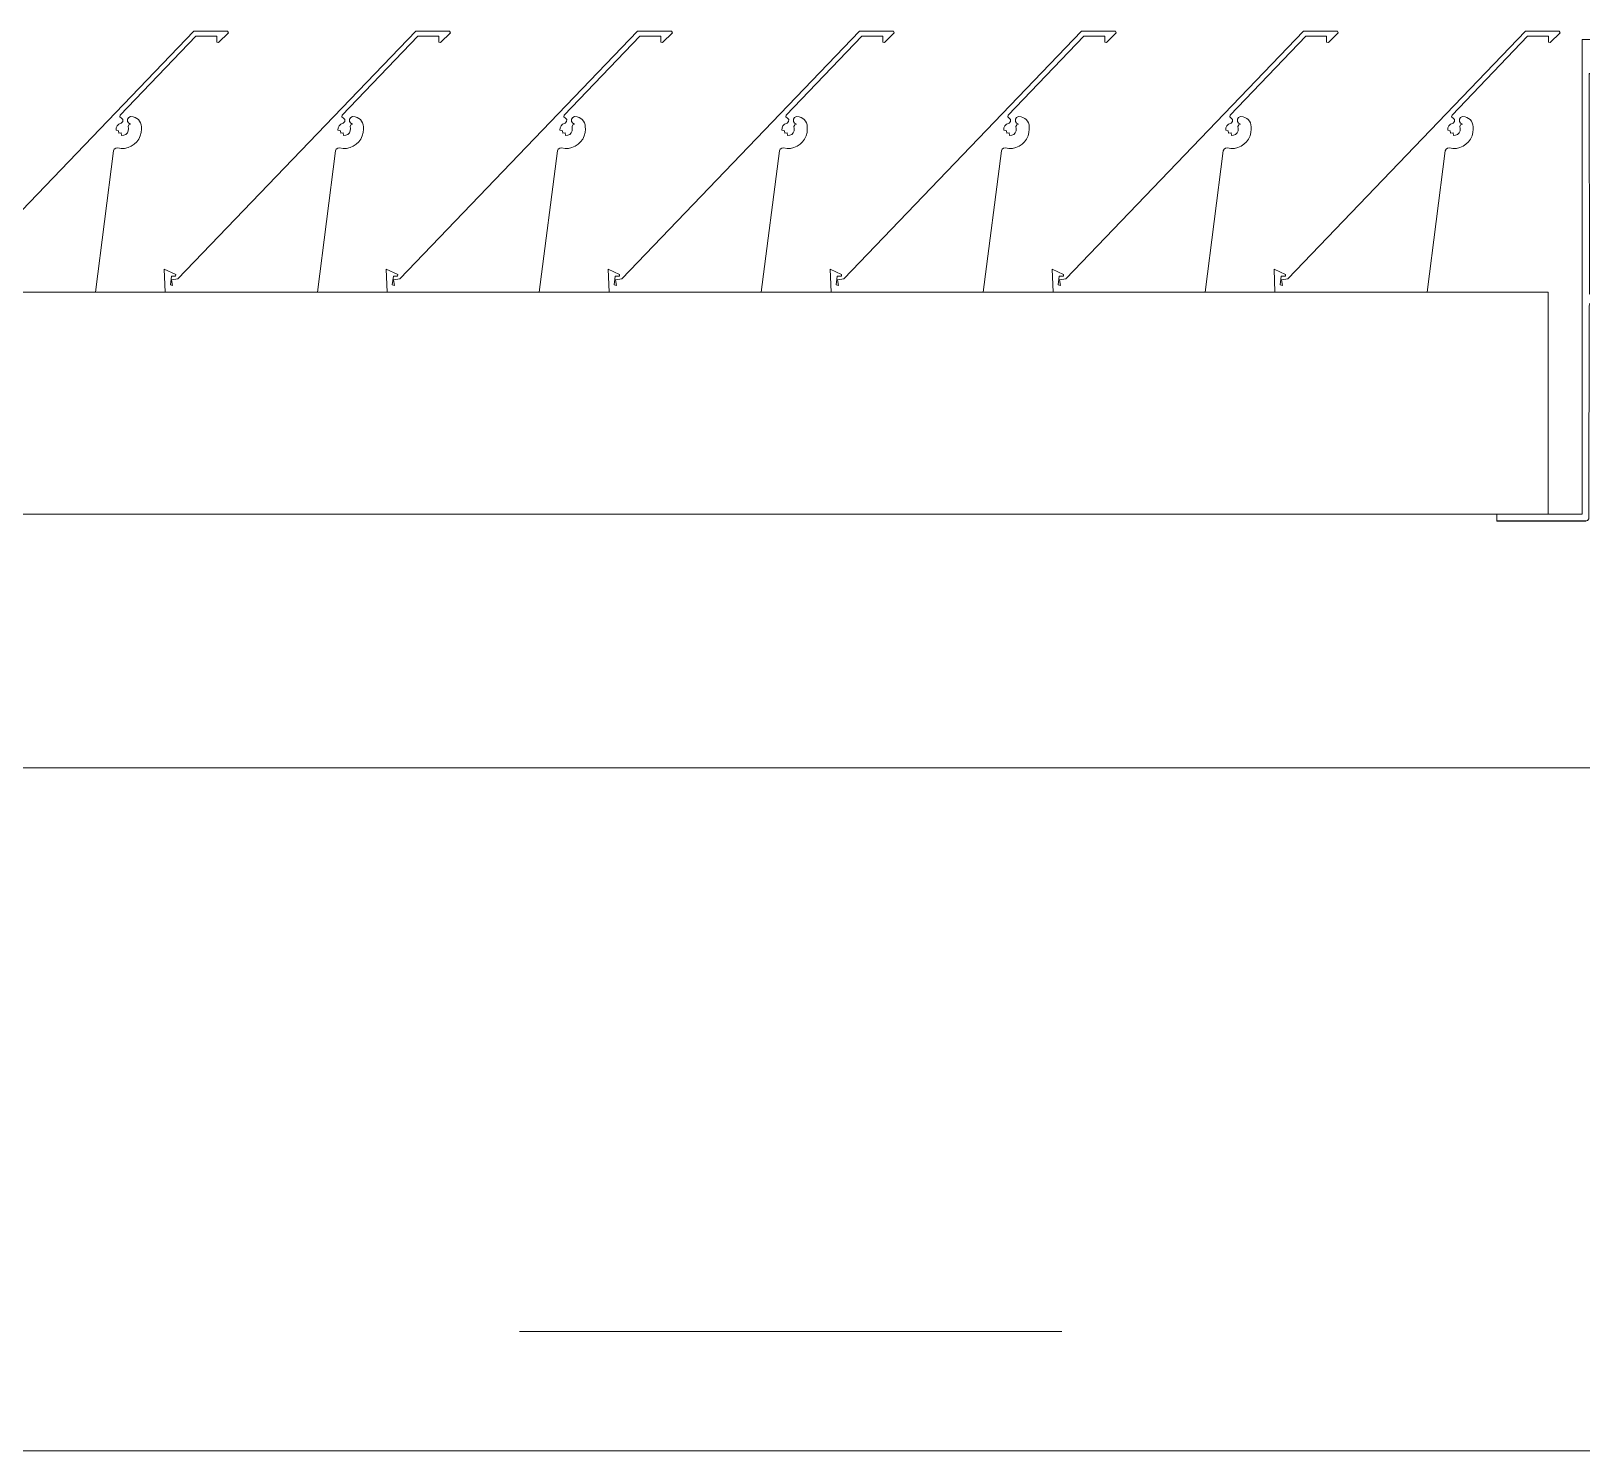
# Model space of a CAD drawing. Header units: millimetres. Extents: x -220592 to 404889, y -217665 to 38245.
# Drawn here: x 7752.431 to 7756.973, y -47853.565 to -47849.407 of the extents above; entities that cross this region are included whole.
import ezdxf

# ---------------------------------------------------------------- set-up
doc = ezdxf.new("R2010")
doc.units = ezdxf.units.MM
doc.linetypes.add('XKITLINE00', pattern=[0])
doc.layers.add('Part', color=7, linetype='Continuous', lineweight=0)
doc.layers.add('S-GRID', color=7, linetype='Continuous', lineweight=0)

# ---------------------------------------------------------------- blocks, each defined once
blk = doc.blocks.new('*A14964')
at = {"layer": 'Part', "color": 7, "linetype": 'XKITLINE00', "lineweight": 0}
for p, q in [((19.421759, 360.782587), (19.327932, 360.783332)), ((19.327932, 360.783332), (19.328175, 359.393332)), ((19.426248, 360.778904), (19.421759, 360.782587)), ((19.427934, 360.773349), (19.426248, 360.778904)), ((19.427187, 360.689522), (19.427934, 360.773349)), ((20.228694, 360.777316), (20.227948, 360.693489)), ((20.232377, 360.781804), (20.228694, 360.777316)), ((20.237932, 360.78349), (20.232377, 360.781804)), ((20.327932, 360.783506), (20.237932, 360.78349)), ((20.328175, 359.393506), (20.327932, 360.783506)), ((19.34795, 360.683335), (19.41795, 360.683347)), ((19.348823, 360.039508), (19.34795, 360.683335)), ((19.41795, 360.683347), (19.423505, 360.685034)), ((19.423505, 360.685034), (19.427187, 360.689522)), ((20.227948, 360.693489), (20.229634, 360.687933)), ((20.229634, 360.687933), (20.234123, 360.684251)), ((20.234123, 360.684251), (20.30795, 360.683503)), ((20.30795, 360.683503), (20.308061, 360.043503)), ((19.347416, 359.379508), (19.348068, 360.003335)), ((19.348068, 360.003335), (19.349753, 360.008891)), ((19.352507, 360.035021), (19.348823, 360.039508)), ((19.349753, 360.008891), (19.35424, 360.012575)), ((19.358063, 360.033337), (19.352507, 360.035021)), ((19.35424, 360.012575), (19.358067, 360.013337)), ((20.30189, 360.034263), (19.358063, 360.033337)), ((19.358067, 360.013337), (20.298067, 360.013501)), ((20.298067, 360.013501), (20.303623, 360.011817)), ((20.306377, 360.037947), (20.30189, 360.034263)), ((20.303623, 360.011817), (20.307306, 360.007329)), ((20.308061, 360.043503), (20.306377, 360.037947)), ((20.307306, 360.007329), (20.308177, 359.383503)), ((19.328175, 359.393332), (19.078175, 359.393288)), ((19.078175, 359.393288), (19.078178, 359.373288)), ((19.078178, 359.373288), (19.338178, 359.373333)), ((19.338178, 359.373333), (19.343734, 359.37502)), ((19.343734, 359.37502), (19.347416, 359.379508)), ((20.308177, 359.383503), (20.309863, 359.377947)), ((20.309863, 359.377947), (20.314351, 359.374265)), ((20.314351, 359.374265), (20.578178, 359.37355)), ((20.578175, 359.39355), (20.328175, 359.393506)), ((20.578178, 359.37355), (20.578175, 359.39355))]:
    blk.add_line(p, q, dxfattribs=at)
blk = doc.blocks.new('*A14995')
at = {"layer": 'Part', "color": 7, "linetype": 'XKITLINE00', "lineweight": 0}
for p, q in [((8.704217, 358.65), (39.399959, 358.65)), ((8.704217, 356.65), (90.53, 356.65))]:
    blk.add_line(p, q, dxfattribs=at)
blk = doc.blocks.new('*A15016')
at = {"layer": 'Part', "color": 7, "linetype": 'XKITLINE00', "lineweight": 0}
for p, q in [((19.32807, 359.393332), (19.327827, 360.782829)), ((20.22859, 360.776813), (20.227843, 360.692986)), ((19.34795, 360.682832), (19.417845, 360.682845)), ((19.417845, 360.682845), (19.4234, 360.684531)), ((19.4234, 360.684531), (19.427082, 360.689019)), ((19.427082, 360.689019), (19.427086, 360.689398)), ((20.227843, 360.692986), (20.229529, 360.687431)), ((20.229529, 360.687431), (20.234018, 360.683748)), ((20.234018, 360.683748), (20.307845, 360.683)), ((20.307845, 360.683), (20.307956, 360.043156)), ((19.349648, 360.008388), (19.354135, 360.012072)), ((19.354135, 360.012072), (19.357962, 360.012834)), ((19.357962, 360.012834), (20.297962, 360.012998)), ((20.297962, 360.012998), (20.303518, 360.011314)), ((20.303518, 360.011314), (20.307202, 360.006827)), ((20.307202, 360.006827), (20.308072, 359.383)), ((19.07807, 359.392785), (19.078073, 359.372785)), ((19.078073, 359.372785), (19.338073, 359.372831)), ((19.338073, 359.372831), (19.343629, 359.374517)), ((19.343629, 359.374517), (19.347311, 359.379006)), ((19.347311, 359.379006), (19.347312, 359.379381)), ((20.308072, 359.383), (20.309758, 359.377445)), ((20.309758, 359.377445), (20.314246, 359.373762)), ((20.314246, 359.373762), (20.578073, 359.373047)), ((20.578073, 359.373047), (20.578073, 359.37355))]:
    blk.add_line(p, q, dxfattribs=at)
blk = doc.blocks.new('*A15017')
at = {"layer": 'Part', "color": 7, "linetype": 'XKITLINE00', "lineweight": 0}
for p, q in [((18.465416, 360.082606), (19.161662, 360.807728)), ((19.168029, 360.792693), (18.946626, 360.561677)), ((19.161662, 360.807728), (19.260813, 360.807175)), ((19.229375, 360.79235), (19.168029, 360.792693)), ((19.229472, 360.77493), (19.229375, 360.79235)), ((19.234393, 360.773845), (19.229472, 360.77493)), ((19.263281, 360.802494), (19.234393, 360.773845)), ((19.260813, 360.807175), (19.263281, 360.802494)), ((18.946626, 360.561677), (18.945534, 360.556518)), ((18.945534, 360.556518), (18.950161, 360.552863)), ((18.950161, 360.552863), (18.954015, 360.548399)), ((18.954015, 360.548399), (18.953809, 360.542505)), ((18.968195, 360.543148), (18.968207, 360.549226)), ((18.968207, 360.549226), (18.971444, 360.55437)), ((18.971444, 360.55437), (18.976918, 360.55701)), ((18.976918, 360.55701), (18.984688, 360.556514)), ((18.984688, 360.556514), (18.990184, 360.554779)), ((18.990184, 360.554779), (18.995247, 360.552025)), ((18.995247, 360.552025), (18.99969, 360.548353)), ((18.99969, 360.548353), (19.003348, 360.5439)), ((18.934502, 360.524465), (18.93408, 360.517793)), ((18.93408, 360.517793), (18.94147, 360.515471)), ((18.937292, 360.530541), (18.934502, 360.524465)), ((18.942078, 360.535208), (18.937292, 360.530541)), ((18.94147, 360.515471), (18.942414, 360.508306)), ((18.949652, 360.538322), (18.942078, 360.535208)), ((18.942414, 360.508306), (18.949474, 360.509475)), ((18.949474, 360.509475), (18.95058, 360.50177)), ((18.953809, 360.542505), (18.949652, 360.538322)), ((18.95058, 360.50177), (18.957064, 360.502339)), ((18.957064, 360.502339), (18.962938, 360.505141)), ((18.962938, 360.505141), (18.96746, 360.509823)), ((18.96746, 360.509823), (18.970058, 360.515791)), ((18.971413, 360.537992), (18.968195, 360.543148)), ((18.969497, 360.528209), (18.971904, 360.53302)), ((18.970402, 360.522291), (18.969497, 360.528209)), ((18.970058, 360.515791), (18.970402, 360.522291)), ((18.976885, 360.53505), (18.971413, 360.537992)), ((18.971904, 360.53302), (18.976885, 360.53505)), ((19.005133, 360.500688), (19.00076, 360.491425)), ((19.003348, 360.5439), (19.006088, 360.53883)), ((19.007756, 360.510589), (19.005133, 360.500688)), ((19.006088, 360.53883), (19.007807, 360.533329)), ((19.008541, 360.520802), (19.007756, 360.510589)), ((19.007807, 360.533329), (19.008443, 360.527601)), ((19.008443, 360.527601), (19.008541, 360.520802)), ((18.926782, 360.456812), (18.873778, 360.043004)), ((18.928972, 360.461887), (18.926782, 360.456812)), ((18.933524, 360.465024), (18.928972, 360.461887)), ((18.939046, 360.465263), (18.933524, 360.465024)), ((18.94918, 360.463777), (18.939046, 360.465263)), ((18.959416, 360.464152), (18.94918, 360.463777)), ((18.969415, 360.466375), (18.959416, 360.464152)), ((18.978845, 360.470373), (18.969415, 360.466375)), ((18.987395, 360.476013), (18.978845, 360.470373)), ((18.994782, 360.483109), (18.987395, 360.476013)), ((19.00076, 360.491425), (18.994782, 360.483109)), ((18.428074, 360.043004), (18.42546, 360.110499)), ((18.42546, 360.110499), (18.458947, 360.094964)), ((18.458947, 360.094964), (18.458535, 360.089841)), ((18.446344, 360.089712), (18.443204, 360.064729)), ((18.443204, 360.064729), (18.449777, 360.062693)), ((18.458535, 360.089841), (18.446344, 360.089712)), ((18.446873, 360.079709), (18.465416, 360.082606)), ((18.449777, 360.062693), (18.446873, 360.079709))]:
    blk.add_line(p, q, dxfattribs=at)
blk = doc.blocks.new('*A15018')
at = {"layer": 'Part', "color": 7, "linetype": 'XKITLINE00', "lineweight": 0}
for p, q in [((17.815416, 360.082606), (18.511662, 360.807728)), ((18.518029, 360.792693), (18.296626, 360.561677)), ((18.511662, 360.807728), (18.610813, 360.807175)), ((18.579375, 360.79235), (18.518029, 360.792693)), ((18.579472, 360.77493), (18.579375, 360.79235)), ((18.584393, 360.773845), (18.579472, 360.77493)), ((18.613281, 360.802494), (18.584393, 360.773845)), ((18.610813, 360.807175), (18.613281, 360.802494)), ((18.296626, 360.561677), (18.295534, 360.556518)), ((18.295534, 360.556518), (18.300161, 360.552863)), ((18.300161, 360.552863), (18.304015, 360.548399)), ((18.304015, 360.548399), (18.303809, 360.542505)), ((18.318195, 360.543148), (18.318207, 360.549226)), ((18.318207, 360.549226), (18.321444, 360.55437)), ((18.321444, 360.55437), (18.326918, 360.55701)), ((18.326918, 360.55701), (18.334688, 360.556514)), ((18.334688, 360.556514), (18.340184, 360.554779)), ((18.340184, 360.554779), (18.345247, 360.552025)), ((18.345247, 360.552025), (18.34969, 360.548353)), ((18.34969, 360.548353), (18.353348, 360.5439)), ((18.284502, 360.524465), (18.28408, 360.517793)), ((18.28408, 360.517793), (18.29147, 360.515471)), ((18.287292, 360.530541), (18.284502, 360.524465)), ((18.292078, 360.535208), (18.287292, 360.530541)), ((18.29147, 360.515471), (18.292414, 360.508306)), ((18.299652, 360.538322), (18.292078, 360.535208)), ((18.292414, 360.508306), (18.299474, 360.509475)), ((18.299474, 360.509475), (18.30058, 360.50177)), ((18.303809, 360.542505), (18.299652, 360.538322)), ((18.30058, 360.50177), (18.307064, 360.502339)), ((18.307064, 360.502339), (18.312938, 360.505141)), ((18.312938, 360.505141), (18.31746, 360.509823)), ((18.31746, 360.509823), (18.320058, 360.515791)), ((18.321413, 360.537992), (18.318195, 360.543148)), ((18.319497, 360.528209), (18.321904, 360.53302)), ((18.320402, 360.522291), (18.319497, 360.528209)), ((18.320058, 360.515791), (18.320402, 360.522291)), ((18.326885, 360.53505), (18.321413, 360.537992)), ((18.321904, 360.53302), (18.326885, 360.53505)), ((18.355133, 360.500688), (18.35076, 360.491425)), ((18.353348, 360.5439), (18.356088, 360.53883)), ((18.357756, 360.510589), (18.355133, 360.500688)), ((18.356088, 360.53883), (18.357807, 360.533329)), ((18.358541, 360.520802), (18.357756, 360.510589)), ((18.357807, 360.533329), (18.358443, 360.527601)), ((18.358443, 360.527601), (18.358541, 360.520802)), ((18.276782, 360.456812), (18.223778, 360.043004)), ((18.278972, 360.461887), (18.276782, 360.456812)), ((18.283524, 360.465024), (18.278972, 360.461887)), ((18.289046, 360.465263), (18.283524, 360.465024)), ((18.29918, 360.463777), (18.289046, 360.465263)), ((18.309416, 360.464152), (18.29918, 360.463777)), ((18.319415, 360.466375), (18.309416, 360.464152)), ((18.328845, 360.470373), (18.319415, 360.466375)), ((18.337395, 360.476013), (18.328845, 360.470373)), ((18.344782, 360.483109), (18.337395, 360.476013)), ((18.35076, 360.491425), (18.344782, 360.483109)), ((17.778074, 360.043004), (17.77546, 360.110499)), ((17.77546, 360.110499), (17.808947, 360.094964)), ((17.808947, 360.094964), (17.808535, 360.089841)), ((17.796344, 360.089712), (17.793204, 360.064729)), ((17.793204, 360.064729), (17.799777, 360.062693)), ((17.808535, 360.089841), (17.796344, 360.089712)), ((17.796873, 360.079709), (17.815416, 360.082606)), ((17.799777, 360.062693), (17.796873, 360.079709))]:
    blk.add_line(p, q, dxfattribs=at)
blk = doc.blocks.new('*A15019')
at = {"layer": 'Part', "color": 7, "linetype": 'XKITLINE00', "lineweight": 0}
for p, q in [((17.165416, 360.082606), (17.861662, 360.807728)), ((17.868029, 360.792693), (17.646626, 360.561677)), ((17.861662, 360.807728), (17.960813, 360.807175)), ((17.929375, 360.79235), (17.868029, 360.792693)), ((17.929472, 360.77493), (17.929375, 360.79235)), ((17.934393, 360.773845), (17.929472, 360.77493)), ((17.963281, 360.802494), (17.934393, 360.773845)), ((17.960813, 360.807175), (17.963281, 360.802494)), ((17.646626, 360.561677), (17.645534, 360.556518)), ((17.645534, 360.556518), (17.650161, 360.552863)), ((17.650161, 360.552863), (17.654015, 360.548399)), ((17.654015, 360.548399), (17.653809, 360.542505)), ((17.668195, 360.543148), (17.668207, 360.549226)), ((17.668207, 360.549226), (17.671444, 360.55437)), ((17.671444, 360.55437), (17.676918, 360.55701)), ((17.676918, 360.55701), (17.684688, 360.556514)), ((17.684688, 360.556514), (17.690184, 360.554779)), ((17.690184, 360.554779), (17.695247, 360.552025)), ((17.695247, 360.552025), (17.69969, 360.548353)), ((17.69969, 360.548353), (17.703348, 360.5439)), ((17.634502, 360.524465), (17.63408, 360.517793)), ((17.63408, 360.517793), (17.64147, 360.515471)), ((17.637292, 360.530541), (17.634502, 360.524465)), ((17.642078, 360.535208), (17.637292, 360.530541)), ((17.64147, 360.515471), (17.642414, 360.508306)), ((17.649652, 360.538322), (17.642078, 360.535208)), ((17.642414, 360.508306), (17.649474, 360.509475)), ((17.649474, 360.509475), (17.65058, 360.50177)), ((17.653809, 360.542505), (17.649652, 360.538322)), ((17.65058, 360.50177), (17.657064, 360.502339)), ((17.657064, 360.502339), (17.662938, 360.505141)), ((17.662938, 360.505141), (17.66746, 360.509823)), ((17.66746, 360.509823), (17.670058, 360.515791)), ((17.671413, 360.537992), (17.668195, 360.543148)), ((17.669497, 360.528209), (17.671904, 360.53302)), ((17.670402, 360.522291), (17.669497, 360.528209)), ((17.670058, 360.515791), (17.670402, 360.522291)), ((17.676885, 360.53505), (17.671413, 360.537992)), ((17.671904, 360.53302), (17.676885, 360.53505)), ((17.705133, 360.500688), (17.70076, 360.491425)), ((17.703348, 360.5439), (17.706088, 360.53883)), ((17.707756, 360.510589), (17.705133, 360.500688)), ((17.706088, 360.53883), (17.707807, 360.533329)), ((17.708541, 360.520802), (17.707756, 360.510589)), ((17.707807, 360.533329), (17.708443, 360.527601)), ((17.708443, 360.527601), (17.708541, 360.520802)), ((17.626782, 360.456812), (17.573778, 360.043004)), ((17.628972, 360.461887), (17.626782, 360.456812)), ((17.633524, 360.465024), (17.628972, 360.461887)), ((17.639046, 360.465263), (17.633524, 360.465024)), ((17.64918, 360.463777), (17.639046, 360.465263)), ((17.659416, 360.464152), (17.64918, 360.463777)), ((17.669415, 360.466375), (17.659416, 360.464152)), ((17.678845, 360.470373), (17.669415, 360.466375)), ((17.687395, 360.476013), (17.678845, 360.470373)), ((17.694782, 360.483109), (17.687395, 360.476013)), ((17.70076, 360.491425), (17.694782, 360.483109)), ((17.128074, 360.043004), (17.12546, 360.110499)), ((17.12546, 360.110499), (17.158947, 360.094964)), ((17.158947, 360.094964), (17.158535, 360.089841)), ((17.146344, 360.089712), (17.143204, 360.064729)), ((17.143204, 360.064729), (17.149777, 360.062693)), ((17.158535, 360.089841), (17.146344, 360.089712)), ((17.146873, 360.079709), (17.165416, 360.082606)), ((17.149777, 360.062693), (17.146873, 360.079709))]:
    blk.add_line(p, q, dxfattribs=at)
blk = doc.blocks.new('*A15020')
at = {"layer": 'Part', "color": 7, "linetype": 'XKITLINE00', "lineweight": 0}
for p, q in [((16.515416, 360.082606), (17.211662, 360.807728)), ((17.218029, 360.792693), (16.996626, 360.561677)), ((17.211662, 360.807728), (17.310813, 360.807175)), ((17.279375, 360.79235), (17.218029, 360.792693)), ((17.279472, 360.77493), (17.279375, 360.79235)), ((17.284393, 360.773845), (17.279472, 360.77493)), ((17.313281, 360.802494), (17.284393, 360.773845)), ((17.310813, 360.807175), (17.313281, 360.802494)), ((16.996626, 360.561677), (16.995534, 360.556518)), ((16.995534, 360.556518), (17.000161, 360.552863)), ((17.000161, 360.552863), (17.004015, 360.548399)), ((17.004015, 360.548399), (17.003809, 360.542505)), ((17.018195, 360.543148), (17.018207, 360.549226)), ((17.018207, 360.549226), (17.021444, 360.55437)), ((17.021444, 360.55437), (17.026918, 360.55701)), ((17.026918, 360.55701), (17.034688, 360.556514)), ((17.034688, 360.556514), (17.040184, 360.554779)), ((17.040184, 360.554779), (17.045247, 360.552025)), ((17.045247, 360.552025), (17.04969, 360.548353)), ((17.04969, 360.548353), (17.053348, 360.5439)), ((16.984502, 360.524465), (16.98408, 360.517793)), ((16.98408, 360.517793), (16.99147, 360.515471)), ((16.987292, 360.530541), (16.984502, 360.524465)), ((16.992078, 360.535208), (16.987292, 360.530541)), ((16.99147, 360.515471), (16.992414, 360.508306)), ((16.999652, 360.538322), (16.992078, 360.535208)), ((16.992414, 360.508306), (16.999474, 360.509475)), ((16.999474, 360.509475), (17.00058, 360.50177)), ((17.003809, 360.542505), (16.999652, 360.538322)), ((17.00058, 360.50177), (17.007064, 360.502339)), ((17.007064, 360.502339), (17.012938, 360.505141)), ((17.012938, 360.505141), (17.01746, 360.509823)), ((17.01746, 360.509823), (17.020058, 360.515791)), ((17.021413, 360.537992), (17.018195, 360.543148)), ((17.019497, 360.528209), (17.021904, 360.53302)), ((17.020402, 360.522291), (17.019497, 360.528209)), ((17.020058, 360.515791), (17.020402, 360.522291)), ((17.026885, 360.53505), (17.021413, 360.537992)), ((17.021904, 360.53302), (17.026885, 360.53505)), ((17.055133, 360.500688), (17.05076, 360.491425)), ((17.053348, 360.5439), (17.056088, 360.53883)), ((17.057756, 360.510589), (17.055133, 360.500688)), ((17.056088, 360.53883), (17.057807, 360.533329)), ((17.058541, 360.520802), (17.057756, 360.510589)), ((17.057807, 360.533329), (17.058443, 360.527601)), ((17.058443, 360.527601), (17.058541, 360.520802)), ((16.976782, 360.456812), (16.923778, 360.043004)), ((16.978972, 360.461887), (16.976782, 360.456812)), ((16.983524, 360.465024), (16.978972, 360.461887)), ((16.989046, 360.465263), (16.983524, 360.465024)), ((16.99918, 360.463777), (16.989046, 360.465263)), ((17.009416, 360.464152), (16.99918, 360.463777)), ((17.019415, 360.466375), (17.009416, 360.464152)), ((17.028845, 360.470373), (17.019415, 360.466375)), ((17.037395, 360.476013), (17.028845, 360.470373)), ((17.044782, 360.483109), (17.037395, 360.476013)), ((17.05076, 360.491425), (17.044782, 360.483109)), ((16.478074, 360.043004), (16.47546, 360.110499)), ((16.47546, 360.110499), (16.508947, 360.094964)), ((16.508947, 360.094964), (16.508535, 360.089841)), ((16.496344, 360.089712), (16.493204, 360.064729)), ((16.493204, 360.064729), (16.499777, 360.062693)), ((16.508535, 360.089841), (16.496344, 360.089712)), ((16.496873, 360.079709), (16.515416, 360.082606)), ((16.499777, 360.062693), (16.496873, 360.079709))]:
    blk.add_line(p, q, dxfattribs=at)
blk = doc.blocks.new('*A15021')
at = {"layer": 'Part', "color": 7, "linetype": 'XKITLINE00', "lineweight": 0}
for p, q in [((15.865416, 360.082606), (16.561662, 360.807728)), ((16.568029, 360.792693), (16.346626, 360.561677)), ((16.561662, 360.807728), (16.660813, 360.807175)), ((16.629375, 360.79235), (16.568029, 360.792693)), ((16.629472, 360.77493), (16.629375, 360.79235)), ((16.634393, 360.773845), (16.629472, 360.77493)), ((16.663281, 360.802494), (16.634393, 360.773845)), ((16.660813, 360.807175), (16.663281, 360.802494)), ((16.346626, 360.561677), (16.345534, 360.556518)), ((16.345534, 360.556518), (16.350161, 360.552863)), ((16.350161, 360.552863), (16.354015, 360.548399)), ((16.354015, 360.548399), (16.353809, 360.542505)), ((16.368195, 360.543148), (16.368207, 360.549226)), ((16.368207, 360.549226), (16.371444, 360.55437)), ((16.371444, 360.55437), (16.376918, 360.55701)), ((16.376918, 360.55701), (16.384688, 360.556514)), ((16.384688, 360.556514), (16.390184, 360.554779)), ((16.390184, 360.554779), (16.395247, 360.552025)), ((16.395247, 360.552025), (16.39969, 360.548353)), ((16.39969, 360.548353), (16.403348, 360.5439)), ((16.334502, 360.524465), (16.33408, 360.517793)), ((16.33408, 360.517793), (16.34147, 360.515471)), ((16.337292, 360.530541), (16.334502, 360.524465)), ((16.342078, 360.535208), (16.337292, 360.530541)), ((16.34147, 360.515471), (16.342414, 360.508306)), ((16.349652, 360.538322), (16.342078, 360.535208)), ((16.342414, 360.508306), (16.349474, 360.509475)), ((16.349474, 360.509475), (16.35058, 360.50177)), ((16.353809, 360.542505), (16.349652, 360.538322)), ((16.35058, 360.50177), (16.357064, 360.502339)), ((16.357064, 360.502339), (16.362938, 360.505141)), ((16.362938, 360.505141), (16.36746, 360.509823)), ((16.36746, 360.509823), (16.370058, 360.515791)), ((16.371413, 360.537992), (16.368195, 360.543148)), ((16.369497, 360.528209), (16.371904, 360.53302)), ((16.370402, 360.522291), (16.369497, 360.528209)), ((16.370058, 360.515791), (16.370402, 360.522291)), ((16.376885, 360.53505), (16.371413, 360.537992)), ((16.371904, 360.53302), (16.376885, 360.53505)), ((16.405133, 360.500688), (16.40076, 360.491425)), ((16.403348, 360.5439), (16.406088, 360.53883)), ((16.407756, 360.510589), (16.405133, 360.500688)), ((16.406088, 360.53883), (16.407807, 360.533329)), ((16.408541, 360.520802), (16.407756, 360.510589)), ((16.407807, 360.533329), (16.408443, 360.527601)), ((16.408443, 360.527601), (16.408541, 360.520802)), ((16.326782, 360.456812), (16.273778, 360.043004)), ((16.328972, 360.461887), (16.326782, 360.456812)), ((16.333524, 360.465024), (16.328972, 360.461887)), ((16.339046, 360.465263), (16.333524, 360.465024)), ((16.34918, 360.463777), (16.339046, 360.465263)), ((16.359416, 360.464152), (16.34918, 360.463777)), ((16.369415, 360.466375), (16.359416, 360.464152)), ((16.378845, 360.470373), (16.369415, 360.466375)), ((16.387395, 360.476013), (16.378845, 360.470373)), ((16.394782, 360.483109), (16.387395, 360.476013)), ((16.40076, 360.491425), (16.394782, 360.483109)), ((15.828074, 360.043004), (15.82546, 360.110499)), ((15.82546, 360.110499), (15.858947, 360.094964)), ((15.858947, 360.094964), (15.858535, 360.089841)), ((15.846344, 360.089712), (15.843204, 360.064729)), ((15.843204, 360.064729), (15.849777, 360.062693)), ((15.858535, 360.089841), (15.846344, 360.089712)), ((15.846873, 360.079709), (15.865416, 360.082606)), ((15.849777, 360.062693), (15.846873, 360.079709))]:
    blk.add_line(p, q, dxfattribs=at)
blk = doc.blocks.new('*A15022')
at = {"layer": 'Part', "color": 7, "linetype": 'XKITLINE00', "lineweight": 0}
for p, q in [((15.215416, 360.082606), (15.911662, 360.807728)), ((15.918029, 360.792693), (15.696626, 360.561677)), ((15.911662, 360.807728), (16.010813, 360.807175)), ((15.979375, 360.79235), (15.918029, 360.792693)), ((15.979472, 360.77493), (15.979375, 360.79235)), ((15.984393, 360.773845), (15.979472, 360.77493)), ((16.013281, 360.802494), (15.984393, 360.773845)), ((16.010813, 360.807175), (16.013281, 360.802494)), ((15.696626, 360.561677), (15.695534, 360.556518)), ((15.695534, 360.556518), (15.700161, 360.552863)), ((15.700161, 360.552863), (15.704015, 360.548399)), ((15.704015, 360.548399), (15.703809, 360.542505)), ((15.718195, 360.543148), (15.718207, 360.549226)), ((15.718207, 360.549226), (15.721444, 360.55437)), ((15.721444, 360.55437), (15.726918, 360.55701)), ((15.726918, 360.55701), (15.734688, 360.556514)), ((15.734688, 360.556514), (15.740184, 360.554779)), ((15.740184, 360.554779), (15.745247, 360.552025)), ((15.745247, 360.552025), (15.74969, 360.548353)), ((15.74969, 360.548353), (15.753348, 360.5439)), ((15.684502, 360.524465), (15.68408, 360.517793)), ((15.68408, 360.517793), (15.69147, 360.515471)), ((15.687292, 360.530541), (15.684502, 360.524465)), ((15.692078, 360.535208), (15.687292, 360.530541)), ((15.69147, 360.515471), (15.692414, 360.508306)), ((15.699652, 360.538322), (15.692078, 360.535208)), ((15.692414, 360.508306), (15.699474, 360.509475)), ((15.699474, 360.509475), (15.70058, 360.50177)), ((15.703809, 360.542505), (15.699652, 360.538322)), ((15.70058, 360.50177), (15.707064, 360.502339)), ((15.707064, 360.502339), (15.712938, 360.505141)), ((15.712938, 360.505141), (15.71746, 360.509823)), ((15.71746, 360.509823), (15.720058, 360.515791)), ((15.721413, 360.537992), (15.718195, 360.543148)), ((15.719497, 360.528209), (15.721904, 360.53302)), ((15.720402, 360.522291), (15.719497, 360.528209)), ((15.720058, 360.515791), (15.720402, 360.522291)), ((15.726885, 360.53505), (15.721413, 360.537992)), ((15.721904, 360.53302), (15.726885, 360.53505)), ((15.755133, 360.500688), (15.75076, 360.491425)), ((15.753348, 360.5439), (15.756088, 360.53883)), ((15.757756, 360.510589), (15.755133, 360.500688)), ((15.756088, 360.53883), (15.757807, 360.533329)), ((15.758541, 360.520802), (15.757756, 360.510589)), ((15.757807, 360.533329), (15.758443, 360.527601)), ((15.758443, 360.527601), (15.758541, 360.520802)), ((15.676782, 360.456812), (15.623778, 360.043004)), ((15.678972, 360.461887), (15.676782, 360.456812)), ((15.683524, 360.465024), (15.678972, 360.461887)), ((15.689046, 360.465263), (15.683524, 360.465024)), ((15.69918, 360.463777), (15.689046, 360.465263)), ((15.709416, 360.464152), (15.69918, 360.463777)), ((15.719415, 360.466375), (15.709416, 360.464152)), ((15.728845, 360.470373), (15.719415, 360.466375)), ((15.737395, 360.476013), (15.728845, 360.470373)), ((15.744782, 360.483109), (15.737395, 360.476013)), ((15.75076, 360.491425), (15.744782, 360.483109)), ((15.178074, 360.043004), (15.17546, 360.110499)), ((15.17546, 360.110499), (15.208947, 360.094964)), ((15.208947, 360.094964), (15.208535, 360.089841)), ((15.196344, 360.089712), (15.193204, 360.064729)), ((15.193204, 360.064729), (15.199777, 360.062693)), ((15.208535, 360.089841), (15.196344, 360.089712)), ((15.196873, 360.079709), (15.215416, 360.082606)), ((15.199777, 360.062693), (15.196873, 360.079709))]:
    blk.add_line(p, q, dxfattribs=at)
blk = doc.blocks.new('*A15023')
at = {"layer": 'Part', "color": 7, "linetype": 'XKITLINE00', "lineweight": 0}
for p, q in [((14.565416, 360.082606), (15.261662, 360.807728)), ((15.268029, 360.792693), (15.046626, 360.561677)), ((15.261662, 360.807728), (15.360813, 360.807175)), ((15.329375, 360.79235), (15.268029, 360.792693)), ((15.329472, 360.77493), (15.329375, 360.79235)), ((15.334393, 360.773845), (15.329472, 360.77493)), ((15.363281, 360.802494), (15.334393, 360.773845)), ((15.360813, 360.807175), (15.363281, 360.802494)), ((15.046626, 360.561677), (15.045534, 360.556518)), ((15.045534, 360.556518), (15.050161, 360.552863)), ((15.050161, 360.552863), (15.054015, 360.548399)), ((15.054015, 360.548399), (15.053809, 360.542505)), ((15.068195, 360.543148), (15.068207, 360.549226)), ((15.068207, 360.549226), (15.071444, 360.55437)), ((15.071444, 360.55437), (15.076918, 360.55701)), ((15.076918, 360.55701), (15.084688, 360.556514)), ((15.084688, 360.556514), (15.090184, 360.554779)), ((15.090184, 360.554779), (15.095247, 360.552025)), ((15.095247, 360.552025), (15.09969, 360.548353)), ((15.09969, 360.548353), (15.103348, 360.5439)), ((15.034502, 360.524465), (15.03408, 360.517793)), ((15.03408, 360.517793), (15.04147, 360.515471)), ((15.037292, 360.530541), (15.034502, 360.524465)), ((15.042078, 360.535208), (15.037292, 360.530541)), ((15.04147, 360.515471), (15.042414, 360.508306)), ((15.049652, 360.538322), (15.042078, 360.535208)), ((15.042414, 360.508306), (15.049474, 360.509475)), ((15.049474, 360.509475), (15.05058, 360.50177)), ((15.053809, 360.542505), (15.049652, 360.538322)), ((15.05058, 360.50177), (15.057064, 360.502339)), ((15.057064, 360.502339), (15.062938, 360.505141)), ((15.062938, 360.505141), (15.06746, 360.509823)), ((15.06746, 360.509823), (15.070058, 360.515791)), ((15.071413, 360.537992), (15.068195, 360.543148)), ((15.069497, 360.528209), (15.071904, 360.53302)), ((15.070402, 360.522291), (15.069497, 360.528209)), ((15.070058, 360.515791), (15.070402, 360.522291)), ((15.076885, 360.53505), (15.071413, 360.537992)), ((15.071904, 360.53302), (15.076885, 360.53505)), ((15.105133, 360.500688), (15.10076, 360.491425)), ((15.103348, 360.5439), (15.106088, 360.53883)), ((15.107756, 360.510589), (15.105133, 360.500688)), ((15.106088, 360.53883), (15.107807, 360.533329)), ((15.108541, 360.520802), (15.107756, 360.510589)), ((15.107807, 360.533329), (15.108443, 360.527601)), ((15.108443, 360.527601), (15.108541, 360.520802)), ((15.026782, 360.456812), (14.973778, 360.043004)), ((15.028972, 360.461887), (15.026782, 360.456812)), ((15.033524, 360.465024), (15.028972, 360.461887)), ((15.039046, 360.465263), (15.033524, 360.465024)), ((15.04918, 360.463777), (15.039046, 360.465263)), ((15.059416, 360.464152), (15.04918, 360.463777)), ((15.069415, 360.466375), (15.059416, 360.464152)), ((15.078845, 360.470373), (15.069415, 360.466375)), ((15.087395, 360.476013), (15.078845, 360.470373)), ((15.094782, 360.483109), (15.087395, 360.476013)), ((15.10076, 360.491425), (15.094782, 360.483109)), ((14.528074, 360.043004), (14.52546, 360.110499)), ((14.52546, 360.110499), (14.558947, 360.094964)), ((14.558947, 360.094964), (14.558535, 360.089841)), ((14.546344, 360.089712), (14.543204, 360.064729)), ((14.543204, 360.064729), (14.549777, 360.062693)), ((14.558535, 360.089841), (14.546344, 360.089712)), ((14.546873, 360.079709), (14.565416, 360.082606)), ((14.549777, 360.062693), (14.546873, 360.079709))]:
    blk.add_line(p, q, dxfattribs=at)
blk = doc.blocks.new('*A15036')
at = {"layer": 'Part', "color": 7, "linetype": 'XKITLINE00', "lineweight": 0}
for p, q in [((6.62807, 360.043004), (6.62807, 359.393004)), ((6.62807, 360.043004), (19.227956, 360.043004)), ((19.227956, 360.043004), (19.227956, 359.393004)), ((6.62807, 359.393004), (19.227956, 359.393004))]:
    blk.add_line(p, q, dxfattribs=at)
blk = doc.blocks.new('*A15750')
at = {"layer": 'S-GRID', "color": 7, "linetype": 'XKITLINE00', "lineweight": 0}
blk.add_line((16.216073, 357), (17.803573, 357), dxfattribs=at)

msp = doc.modelspace()

# ---------------------------------------------------------------- block references
at = {"color": 7, "lineweight": 0}
for name in ['*A15023', '*A15022', '*A15021', '*A15020', '*A15019', '*A15018', '*A15017', '*A15016', '*A14964', '*A15036', '*A14995', '*A15750']:
    msp.add_blockref(name, (7737.6457, -48210.2152), dxfattribs=at)

doc.saveas('drawing.dxf')
